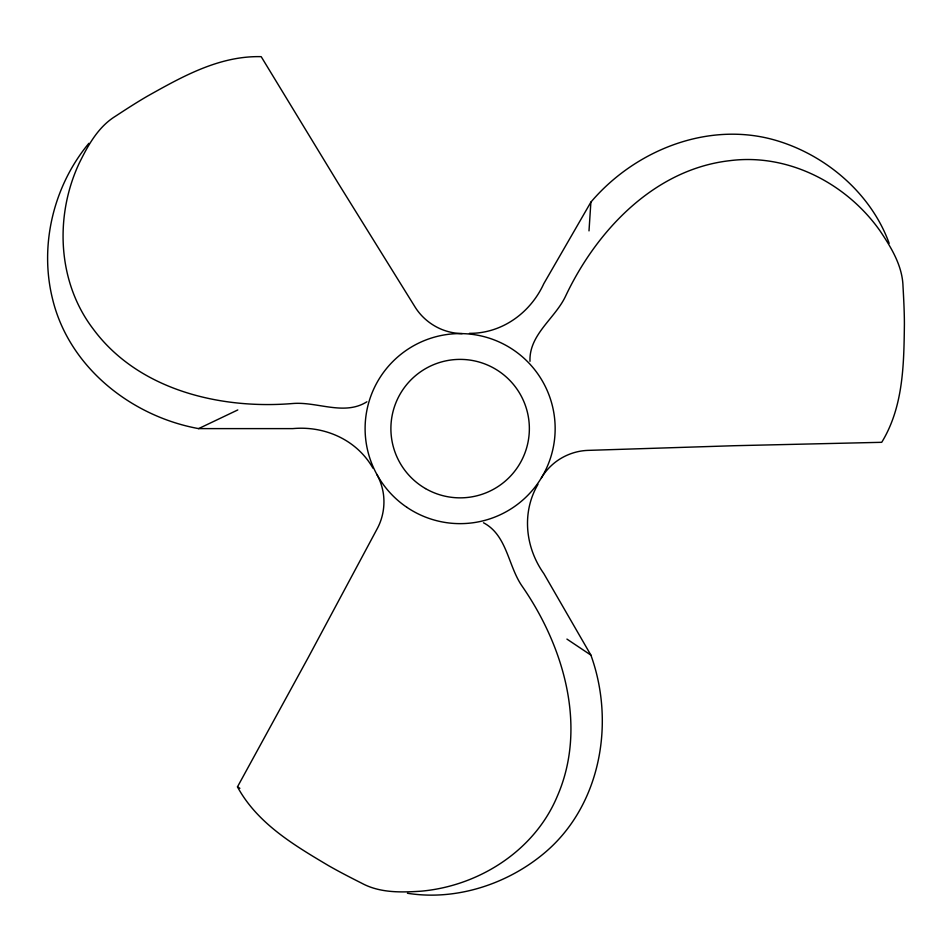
<?xml version="1.0" encoding="UTF-8"?>
<svg xmlns="http://www.w3.org/2000/svg" width="952" height="952" viewBox="0 0 952 952"><rect width="100%" height="100%" fill="white"/><g stroke="black" fill="none" stroke-linecap="round" stroke-linejoin="round"><path stroke-width="1.43" d="M889.156 243.307C871.247 193.899 826.562 155.45 776.487 140.551C709.169 120.487 635.27 149.821 590.883 202.133L589.002 230.884M537.975 484.33C521.458 512.509 525.278 547.448 543.806 573.556L590.883 655.095C615.313 722.568 600.867 805.594 544.52 852.933C507.226 884.325 455.853 900.985 407.432 893.262M483.497 522.779C507.321 535.286 507.999 566.178 522.315 586.468C563.56 646.087 587.646 726.745 557.277 796.288C534.512 850.779 478.785 886.098 420.962 891.191C401.089 892.5 379.907 893.036 361.879 883.289C350.657 877.625 339.459 871.901 328.547 865.654C293.859 845.031 257.397 823.48 237.465 786.876L308.281 657.451L377.623 527.943C382.99 517.602 384.977 505.667 383.43 494.136A57.846 57.846 0 0 0 376.837 474.37M590.883 202.133L543.806 283.672C530.466 312.78 502.12 333.557 469.443 333.343M88.869 143.324C53.609 185.723 39.222 245.021 52.479 298.678C68.758 367.008 131.114 416.333 198.611 428.614L292.764 428.614C324.644 425.627 356.81 439.776 372.958 468.182M366.901 401.78C344.148 416.155 317.064 401.292 292.335 403.553C220.079 409.455 138.183 389.987 93.141 328.916C57.334 281.947 54.609 216.044 79.111 163.423C87.917 145.549 98.044 126.937 115.501 116.204C126.009 109.313 136.564 102.471 147.441 96.152C182.641 76.422 219.531 55.609 261.193 56.668L337.877 182.701L415.37 307.508C421.629 317.325 430.97 325.013 441.74 329.428A57.846 57.846 0 0 0 462.148 333.617M198.611 428.614L237.786 409.943M237.465 786.876L239.88 788.304M590.883 655.095L566.928 639.089M529.99 361.296C528.907 334.414 555.325 318.373 565.738 295.834C596.749 230.313 654.559 169.123 729.97 160.65C788.542 153.129 846.982 183.712 880.303 231.241C891.381 247.806 902.437 265.882 903.008 286.373C903.71 298.916 904.364 311.482 904.4 324.049C903.888 364.402 903.46 406.766 881.719 442.311L734.23 445.714L587.396 450.403C575.758 450.927 564.429 455.175 555.218 462.279A57.846 57.846 0 0 0 541.39 477.868M425.508 488.578A69.234 69.234 0 0 0 529.36 428.614A69.234 69.234 0 0 0 425.508 368.662A69.234 69.234 0 0 0 425.508 488.578M406.992 507.392A95.021 95.021 0 0 0 554.921 435.243A95.021 95.021 0 0 0 418.475 343.208A95.021 95.021 0 0 0 406.992 507.392"/></g></svg>
